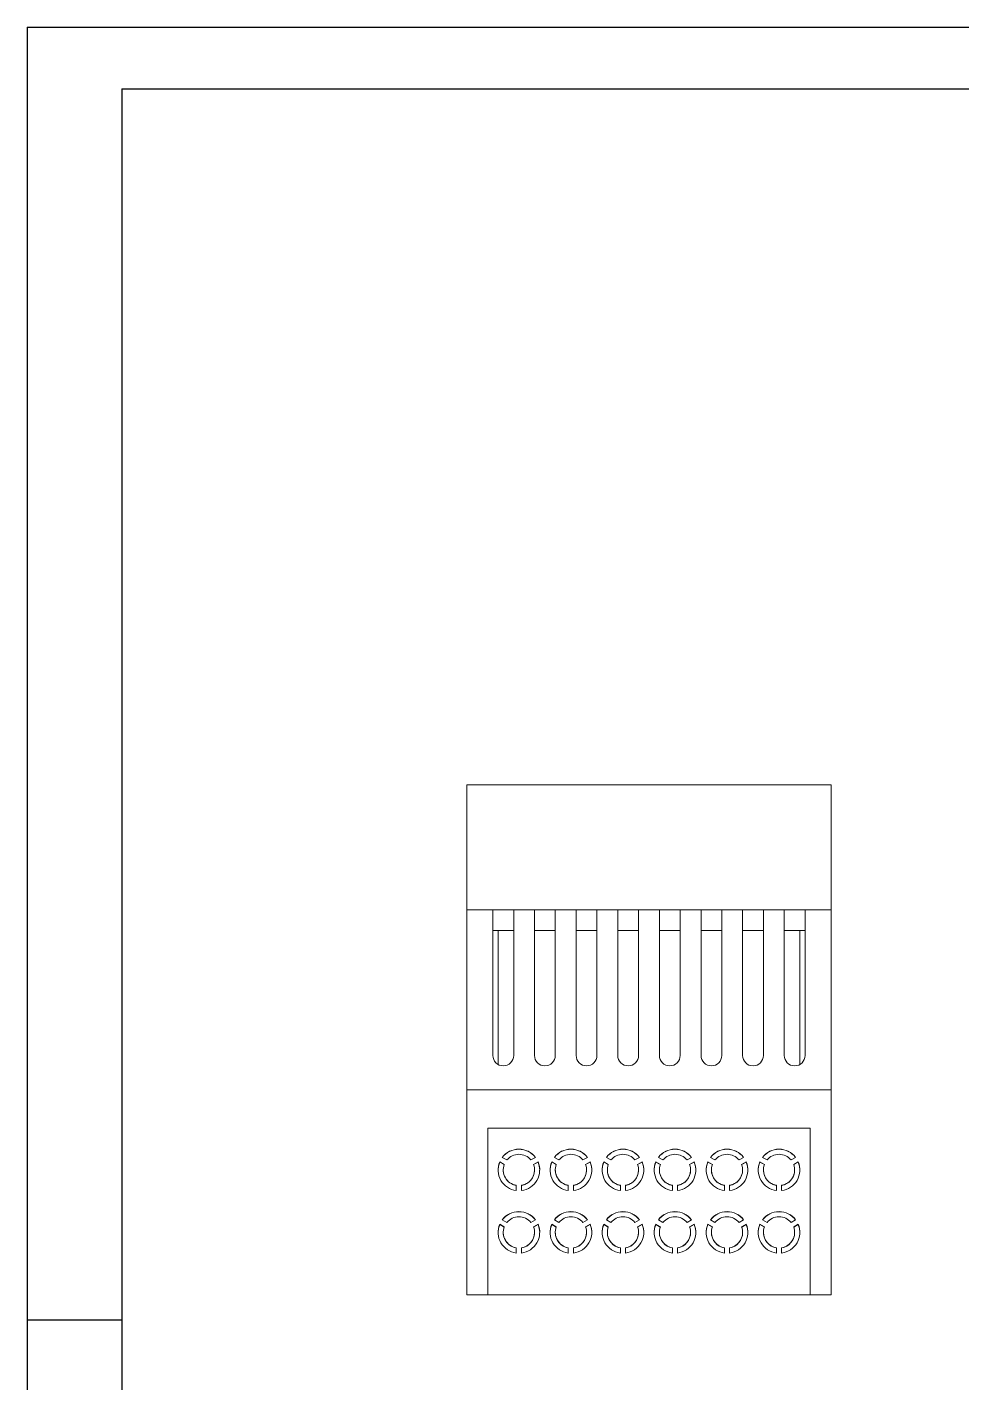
# Model space of a CAD drawing. Header units: inches. Extents: x 2944 to 3646, y 1129 to 1377.
# Drawn here: x 2944 to 3033.8, y 1247 to 1377.2 of the extents above; entities that cross this region are included whole.
import ezdxf

# ---------------------------------------------------------------- set-up
doc = ezdxf.new("R2010")
doc.units = ezdxf.units.IN
doc.header["$LTSCALE"] = 15

msp = doc.modelspace()

# ---------------------------------------------------------------- linework, layer by layer
for p, q in [((2943.956, 1377.248), (3295.379, 1377.248)), ((2943.956, 1377.248), (2943.956, 1128.767)), ((2953.049, 1371.331), (3289.462, 1371.331)), ((2953.049, 1371.331), (2953.049, 1134.683)), ((2953.049, 1253.007), (2943.956, 1253.007))]:
    msp.add_line(p, q)
at = {"color": 7, "linetype": 'Continuous', "lineweight": 15}
for p, q in [((2986.213, 1304.436), (3021.213, 1304.436)), ((2986.213, 1292.436), (2986.213, 1304.436)), ((3021.213, 1304.436), (3021.213, 1292.436)), ((2986.213, 1292.436), (2988.713, 1292.436)), ((2986.213, 1275.136), (2986.213, 1292.436)), ((2988.713, 1278.436), (2988.713, 1292.436)), ((2990.713, 1292.436), (2988.713, 1292.436)), ((2990.713, 1292.436), (2990.713, 1278.436)), ((2990.713, 1292.436), (2992.713, 1292.436)), ((2992.713, 1278.436), (2992.713, 1292.436)), ((2994.713, 1292.436), (2992.713, 1292.436)), ((2994.713, 1292.436), (2994.713, 1278.436)), ((2994.713, 1292.436), (2996.713, 1292.436)), ((2996.713, 1278.436), (2996.713, 1292.436)), ((2998.713, 1292.436), (2996.713, 1292.436)), ((2998.713, 1292.436), (2998.713, 1278.436)), ((2998.713, 1292.436), (3000.713, 1292.436)), ((3000.713, 1278.436), (3000.713, 1292.436)), ((3002.713, 1292.436), (3000.713, 1292.436)), ((3002.713, 1292.436), (3002.713, 1278.436)), ((3002.713, 1292.436), (3004.713, 1292.436)), ((3004.713, 1278.436), (3004.713, 1292.436)), ((3006.713, 1292.436), (3004.713, 1292.436)), ((3006.713, 1292.436), (3006.713, 1278.436)), ((3006.713, 1292.436), (3008.713, 1292.436)), ((3008.713, 1278.436), (3008.713, 1292.436)), ((3010.713, 1292.436), (3008.713, 1292.436)), ((3010.713, 1292.436), (3010.713, 1278.436)), ((3010.713, 1292.436), (3012.713, 1292.436)), ((3012.713, 1278.436), (3012.713, 1292.436)), ((3014.713, 1292.436), (3012.713, 1292.436)), ((3014.713, 1292.436), (3014.713, 1278.436)), ((3014.713, 1292.436), (3016.713, 1292.436)), ((3016.713, 1278.436), (3016.713, 1292.436)), ((3018.713, 1292.436), (3016.713, 1292.436)), ((3018.713, 1292.436), (3018.713, 1278.436)), ((3018.713, 1292.436), (3021.213, 1292.436)), ((3021.213, 1292.436), (3021.213, 1275.136)), ((2990.713, 1290.436), (2988.713, 1290.436)), ((2989.213, 1277.57), (2989.213, 1290.436)), ((2994.713, 1290.436), (2992.713, 1290.436)), ((2998.713, 1290.436), (2996.713, 1290.436)), ((3002.713, 1290.436), (3000.713, 1290.436)), ((3006.713, 1290.436), (3004.713, 1290.436)), ((3010.713, 1290.436), (3008.713, 1290.436)), ((3014.713, 1290.436), (3012.713, 1290.436)), ((3018.713, 1290.436), (3016.713, 1290.436)), ((3018.213, 1277.57), (3018.213, 1290.436)), ((2986.213, 1255.436), (2986.213, 1275.136)), ((2986.213, 1275.136), (3021.213, 1275.136)), ((3021.213, 1275.136), (3021.213, 1255.436)), ((3019.213, 1271.436), (2988.213, 1271.436)), ((2988.213, 1271.436), (2988.213, 1255.436)), ((3019.213, 1271.434), (2988.213, 1271.434)), ((3019.213, 1255.436), (3019.213, 1271.436)), ((2989.807, 1267.959), (2989.369, 1268.211)), ((2989.369, 1268.198), (2989.369, 1268.211)), ((2989.369, 1268.198), (2989.802, 1267.947)), ((2989.619, 1268.644), (2990.057, 1268.392)), ((2992.368, 1268.392), (2992.806, 1268.644)), ((2993.056, 1268.211), (2992.618, 1267.959)), ((2992.623, 1267.947), (2993.056, 1268.198)), ((2993.056, 1268.198), (2993.056, 1268.211)), ((2994.807, 1267.959), (2994.369, 1268.211)), ((2994.369, 1268.198), (2994.369, 1268.211)), ((2994.369, 1268.198), (2994.802, 1267.947)), ((2994.619, 1268.644), (2995.057, 1268.392)), ((2997.368, 1268.392), (2997.806, 1268.644)), ((2998.056, 1268.211), (2997.618, 1267.959)), ((2997.623, 1267.947), (2998.056, 1268.198)), ((2998.056, 1268.198), (2998.056, 1268.211)), ((2999.807, 1267.959), (2999.369, 1268.211)), ((2999.369, 1268.198), (2999.369, 1268.211)), ((2999.369, 1268.198), (2999.802, 1267.947)), ((2999.619, 1268.644), (3000.057, 1268.392)), ((3002.368, 1268.392), (3002.806, 1268.644)), ((3003.056, 1268.211), (3002.618, 1267.959)), ((3002.623, 1267.947), (3003.056, 1268.198)), ((3003.056, 1268.198), (3003.056, 1268.211)), ((3004.369, 1268.211), (3004.807, 1267.959)), ((3004.369, 1268.198), (3004.369, 1268.211)), ((3004.802, 1267.947), (3004.369, 1268.198)), ((3005.057, 1268.392), (3004.619, 1268.644)), ((3007.806, 1268.644), (3007.368, 1268.392)), ((3007.618, 1267.959), (3008.056, 1268.211)), ((3008.056, 1268.198), (3007.623, 1267.947)), ((3008.056, 1268.198), (3008.056, 1268.211)), ((3009.369, 1268.211), (3009.807, 1267.959)), ((3009.369, 1268.198), (3009.369, 1268.211)), ((3009.802, 1267.947), (3009.369, 1268.198)), ((3010.057, 1268.392), (3009.619, 1268.644)), ((3012.806, 1268.644), (3012.368, 1268.392)), ((3012.618, 1267.959), (3013.056, 1268.211)), ((3013.056, 1268.198), (3012.623, 1267.947)), ((3013.056, 1268.198), (3013.056, 1268.211)), ((3014.369, 1268.211), (3014.807, 1267.959)), ((3014.369, 1268.198), (3014.369, 1268.211)), ((3014.802, 1267.947), (3014.369, 1268.198)), ((3015.057, 1268.392), (3014.619, 1268.644)), ((3017.806, 1268.644), (3017.368, 1268.392)), ((3017.618, 1267.959), (3018.056, 1268.211)), ((3018.056, 1268.198), (3017.623, 1267.947)), ((3018.056, 1268.198), (3018.056, 1268.211)), ((2989.713, 1267.436), (2989.713, 1267.422)), ((2992.713, 1267.422), (2992.713, 1267.436)), ((2994.713, 1267.436), (2994.713, 1267.422)), ((2997.713, 1267.422), (2997.713, 1267.436)), ((2999.713, 1267.436), (2999.713, 1267.422)), ((3002.713, 1267.422), (3002.713, 1267.436)), ((3004.713, 1267.436), (3004.713, 1267.422)), ((3007.713, 1267.422), (3007.713, 1267.436)), ((3009.713, 1267.436), (3009.713, 1267.422)), ((3012.713, 1267.422), (3012.713, 1267.436)), ((3014.713, 1267.436), (3014.713, 1267.422)), ((3017.713, 1267.422), (3017.713, 1267.436)), ((2990.963, 1265.451), (2990.963, 1265.957)), ((2991.463, 1265.957), (2991.463, 1265.451)), ((2995.963, 1265.451), (2995.963, 1265.957)), ((2996.463, 1265.957), (2996.463, 1265.451)), ((3000.963, 1265.451), (3000.963, 1265.957)), ((3001.463, 1265.957), (3001.463, 1265.451)), ((3005.963, 1265.957), (3005.963, 1265.451)), ((3006.463, 1265.451), (3006.463, 1265.957)), ((3010.963, 1265.957), (3010.963, 1265.451)), ((3011.463, 1265.451), (3011.463, 1265.957)), ((3015.963, 1265.957), (3015.963, 1265.451)), ((3016.463, 1265.451), (3016.463, 1265.957)), ((2989.619, 1262.645), (2990.057, 1262.392)), ((2992.368, 1262.392), (2992.806, 1262.645)), ((2994.619, 1262.645), (2995.057, 1262.392)), ((2997.368, 1262.392), (2997.806, 1262.645)), ((2999.619, 1262.645), (3000.057, 1262.392)), ((3002.368, 1262.392), (3002.806, 1262.645)), ((3005.057, 1262.392), (3004.619, 1262.645)), ((3007.806, 1262.645), (3007.368, 1262.392)), ((3010.057, 1262.392), (3009.619, 1262.645)), ((3012.806, 1262.645), (3012.368, 1262.392)), ((3015.057, 1262.392), (3014.619, 1262.645)), ((3017.806, 1262.645), (3017.368, 1262.392)), ((2989.807, 1261.959), (2989.369, 1262.212)), ((2989.369, 1262.198), (2989.369, 1262.212)), ((2989.369, 1262.198), (2989.802, 1261.948)), ((2989.713, 1261.436), (2989.713, 1261.422)), ((2993.056, 1262.212), (2992.618, 1261.959)), ((2992.623, 1261.948), (2993.056, 1262.198)), ((2992.713, 1261.422), (2992.713, 1261.436)), ((2993.056, 1262.198), (2993.056, 1262.212)), ((2994.807, 1261.959), (2994.369, 1262.212)), ((2994.369, 1262.198), (2994.369, 1262.212)), ((2994.369, 1262.198), (2994.802, 1261.948)), ((2994.713, 1261.436), (2994.713, 1261.422)), ((2998.056, 1262.212), (2997.618, 1261.959)), ((2997.623, 1261.948), (2998.056, 1262.198)), ((2997.713, 1261.422), (2997.713, 1261.436)), ((2998.056, 1262.198), (2998.056, 1262.212)), ((2999.807, 1261.959), (2999.369, 1262.212)), ((2999.369, 1262.198), (2999.369, 1262.212)), ((2999.369, 1262.198), (2999.802, 1261.948)), ((2999.713, 1261.436), (2999.713, 1261.422)), ((3003.056, 1262.212), (3002.618, 1261.959)), ((3002.623, 1261.948), (3003.056, 1262.198)), ((3002.713, 1261.422), (3002.713, 1261.436)), ((3003.056, 1262.198), (3003.056, 1262.212)), ((3004.369, 1262.212), (3004.807, 1261.959)), ((3004.369, 1262.198), (3004.369, 1262.212)), ((3004.802, 1261.948), (3004.369, 1262.198)), ((3004.713, 1261.436), (3004.713, 1261.422)), ((3007.618, 1261.959), (3008.056, 1262.212)), ((3008.056, 1262.198), (3007.623, 1261.948)), ((3007.713, 1261.422), (3007.713, 1261.436)), ((3008.056, 1262.198), (3008.056, 1262.212)), ((3009.369, 1262.212), (3009.807, 1261.959)), ((3009.369, 1262.198), (3009.369, 1262.212)), ((3009.802, 1261.948), (3009.369, 1262.198)), ((3009.713, 1261.436), (3009.713, 1261.422)), ((3012.618, 1261.959), (3013.056, 1262.212)), ((3013.056, 1262.198), (3012.623, 1261.948)), ((3012.713, 1261.422), (3012.713, 1261.436)), ((3013.056, 1262.198), (3013.056, 1262.212)), ((3014.369, 1262.212), (3014.807, 1261.959)), ((3014.369, 1262.198), (3014.369, 1262.212)), ((3014.802, 1261.948), (3014.369, 1262.198)), ((3014.713, 1261.436), (3014.713, 1261.422)), ((3017.618, 1261.959), (3018.056, 1262.212)), ((3018.056, 1262.198), (3017.623, 1261.948)), ((3017.713, 1261.422), (3017.713, 1261.436)), ((3018.056, 1262.198), (3018.056, 1262.212)), ((2990.963, 1259.452), (2990.963, 1259.957)), ((2991.463, 1259.957), (2991.463, 1259.452)), ((2995.963, 1259.452), (2995.963, 1259.957)), ((2996.463, 1259.957), (2996.463, 1259.452)), ((3000.963, 1259.452), (3000.963, 1259.957)), ((3001.463, 1259.957), (3001.463, 1259.452)), ((3005.963, 1259.957), (3005.963, 1259.452)), ((3006.463, 1259.452), (3006.463, 1259.957)), ((3010.963, 1259.957), (3010.963, 1259.452)), ((3011.463, 1259.452), (3011.463, 1259.957)), ((3015.963, 1259.957), (3015.963, 1259.452)), ((3016.463, 1259.452), (3016.463, 1259.957)), ((2988.213, 1255.436), (2986.213, 1255.436)), ((2988.213, 1255.436), (3019.213, 1255.436)), ((3021.213, 1255.436), (3019.213, 1255.436))]:
    msp.add_line(p, q, dxfattribs=at)
at = {"color": 7, "linetype": 'Continuous', "lineweight": 15, "flags": 128}
for points in [[(2989.213, 1267.422), (2989.25, 1267.806), (2989.369, 1268.198)], [(2993.056, 1268.198), (2993.175, 1267.806), (2993.213, 1267.422)], [(2994.213, 1267.422), (2994.25, 1267.806), (2994.369, 1268.198)], [(2998.056, 1268.198), (2998.175, 1267.806), (2998.213, 1267.422)], [(2999.213, 1267.422), (2999.25, 1267.806), (2999.369, 1268.198)], [(3003.056, 1268.198), (3003.175, 1267.806), (3003.213, 1267.422)], [(3004.369, 1268.198), (3004.25, 1267.806), (3004.213, 1267.422)], [(3008.213, 1267.422), (3008.175, 1267.806), (3008.056, 1268.198)], [(3009.369, 1268.198), (3009.25, 1267.806), (3009.213, 1267.422)], [(3013.213, 1267.422), (3013.175, 1267.806), (3013.056, 1268.198)], [(3014.369, 1268.198), (3014.25, 1267.806), (3014.213, 1267.422)], [(3018.213, 1267.422), (3018.175, 1267.806), (3018.056, 1268.198)], [(2989.213, 1261.422), (2989.25, 1261.807), (2989.369, 1262.198)], [(2993.056, 1262.198), (2993.175, 1261.807), (2993.213, 1261.422)], [(2994.213, 1261.422), (2994.25, 1261.807), (2994.369, 1262.198)], [(2998.056, 1262.198), (2998.175, 1261.807), (2998.213, 1261.422)], [(2999.213, 1261.422), (2999.25, 1261.807), (2999.369, 1262.198)], [(3003.056, 1262.198), (3003.175, 1261.807), (3003.213, 1261.422)], [(3004.369, 1262.198), (3004.25, 1261.807), (3004.213, 1261.422)], [(3008.213, 1261.422), (3008.175, 1261.807), (3008.056, 1262.198)], [(3009.369, 1262.198), (3009.25, 1261.807), (3009.213, 1261.422)], [(3013.213, 1261.422), (3013.175, 1261.807), (3013.056, 1262.198)], [(3014.369, 1262.198), (3014.25, 1261.807), (3014.213, 1261.422)], [(3018.213, 1261.422), (3018.175, 1261.807), (3018.056, 1262.198)]]:
    msp.add_lwpolyline(points, dxfattribs=at)
at = {"color": 7, "linetype": 'Continuous', "lineweight": 15}
for centre, radius, start, end in [((2989.713, 1278.436), 1, 180, 0), ((2993.713, 1278.436), 1, 180, 0), ((2997.713, 1278.436), 1, 180, 0), ((3001.713, 1278.436), 1, 180, 0), ((3005.713, 1278.436), 1, 180, 0), ((3009.713, 1278.436), 1, 180, 0), ((3013.713, 1278.436), 1, 180, 0), ((3017.713, 1278.436), 1, 180, 0), ((2991.213, 1267.436), 2, 37.18194, 142.81806), ((2991.213, 1267.422), 2, 37.18194, 142.81806), ((2991.213, 1267.436), 1.5, 39.5953, 140.4047), ((2996.213, 1267.436), 2, 37.18195, 142.81805), ((2996.213, 1267.422), 2, 37.18195, 142.81805), ((2996.213, 1267.436), 1.5, 39.59527, 140.40473), ((3001.213, 1267.436), 2, 37.18194, 142.81806), ((3001.213, 1267.422), 2, 37.18194, 142.81806), ((3001.213, 1267.436), 1.5, 39.59529, 140.40471), ((3006.213, 1267.436), 2, 37.18194, 142.81806), ((3006.213, 1267.422), 2, 37.18194, 142.81806), ((3006.213, 1267.436), 1.5, 39.59529, 140.40471), ((3011.213, 1267.436), 2, 37.18195, 142.81805), ((3011.213, 1267.422), 2, 37.18195, 142.81805), ((3011.213, 1267.436), 1.5, 39.59527, 140.40473), ((3016.213, 1267.436), 2, 37.18194, 142.81806), ((3016.213, 1267.422), 2, 37.18194, 142.81806), ((3016.213, 1267.436), 1.5, 39.5953, 140.4047), ((2991.212, 1267.436), 2, 157.1809, 262.82053), ((2991.212, 1267.436), 1.5, 159.5942, 260.40725), ((2991.213, 1267.436), 2, 277.17942, 22.81914), ((2991.213, 1267.436), 1.5, 279.59277, 20.40582), ((2996.212, 1267.436), 2, 157.1809, 262.82053), ((2996.212, 1267.436), 1.5, 159.5942, 260.40725), ((2996.213, 1267.436), 2, 277.17942, 22.81916), ((2996.213, 1267.436), 1.5, 279.59276, 20.40581), ((3001.212, 1267.436), 2, 157.18092, 262.82052), ((3001.212, 1267.436), 1.5, 159.5942, 260.40724), ((3001.213, 1267.436), 2, 277.17941, 22.81916), ((3001.213, 1267.436), 1.5, 279.59276, 20.4058), ((3006.212, 1267.436), 2, 157.18084, 262.82059), ((3006.212, 1267.436), 1.5, 159.5942, 260.40724), ((3006.213, 1267.436), 2, 277.17948, 22.81908), ((3006.213, 1267.436), 1.5, 279.59276, 20.4058), ((3011.212, 1267.436), 2, 157.18084, 262.82058), ((3011.212, 1267.436), 1.5, 159.59419, 260.40724), ((3011.213, 1267.436), 2, 277.17947, 22.8191), ((3011.213, 1267.436), 1.5, 279.59275, 20.4058), ((3016.212, 1267.436), 2, 157.18086, 262.82058), ((3016.212, 1267.436), 1.5, 159.59418, 260.40723), ((3016.213, 1267.436), 2, 277.17947, 22.8191), ((3016.213, 1267.436), 1.5, 279.59275, 20.4058), ((2991.212, 1267.422), 1.5, 180.00076, 260.40682), ((2991.213, 1267.422), 1.5, 279.59298, 359.99947), ((2996.212, 1267.422), 1.5, 180.00067, 260.40687), ((2996.213, 1267.422), 1.5, 279.5929, 359.99956), ((3001.212, 1267.422), 1.5, 180.00075, 260.40682), ((3001.213, 1267.422), 1.5, 279.59292, 359.99953), ((3006.212, 1267.422), 1.5, 180.00047, 260.40708), ((3006.213, 1267.422), 1.5, 279.59318, 359.99925), ((3011.212, 1267.422), 1.5, 180.00044, 260.4071), ((3011.213, 1267.422), 1.5, 279.59313, 359.99933), ((3016.212, 1267.422), 1.5, 180.00053, 260.40702), ((3016.213, 1267.422), 1.5, 279.59318, 359.99924), ((2991.213, 1261.436), 2, 37.18194, 142.81806), ((2991.213, 1261.422), 2, 37.18194, 142.81806), ((2991.213, 1261.436), 1.5, 39.59521, 140.40479), ((2996.213, 1261.436), 2, 37.18195, 142.81805), ((2996.213, 1261.422), 2, 37.18195, 142.81805), ((2996.213, 1261.436), 1.5, 39.59518, 140.40482), ((3001.213, 1261.436), 2, 37.18194, 142.81806), ((3001.213, 1261.422), 2, 37.18194, 142.81806), ((3001.213, 1261.436), 1.5, 39.5952, 140.4048), ((3006.213, 1261.436), 2, 37.18194, 142.81806), ((3006.213, 1261.422), 2, 37.18194, 142.81806), ((3006.213, 1261.436), 1.5, 39.5952, 140.4048), ((3011.213, 1261.436), 2, 37.18195, 142.81805), ((3011.213, 1261.422), 2, 37.18195, 142.81805), ((3011.213, 1261.436), 1.5, 39.59518, 140.40482), ((3016.213, 1261.436), 2, 37.18194, 142.81806), ((3016.213, 1261.422), 2, 37.18194, 142.81806), ((3016.213, 1261.436), 1.5, 39.59521, 140.40479), ((2991.212, 1261.436), 2, 157.18091, 262.82051), ((2991.212, 1261.436), 1.5, 159.59416, 260.40729), ((2991.212, 1261.422), 1.5, 180.00069, 260.4069), ((2991.213, 1261.436), 2, 277.17943, 22.81915), ((2991.213, 1261.436), 1.5, 279.59273, 20.40586), ((2991.213, 1261.422), 1.5, 279.593, 359.99946), ((2996.212, 1261.436), 2, 157.18091, 262.82051), ((2996.212, 1261.436), 1.5, 159.59416, 260.40729), ((2996.212, 1261.422), 1.5, 180.0006, 260.40694), ((2996.213, 1261.436), 2, 277.17943, 22.81917), ((2996.213, 1261.436), 1.5, 279.59272, 20.40585), ((2996.213, 1261.422), 1.5, 279.59291, 359.99955), ((3001.212, 1261.436), 2, 157.18092, 262.8205), ((3001.212, 1261.436), 1.5, 159.59416, 260.40728), ((3001.212, 1261.422), 1.5, 180.00067, 260.40689), ((3001.213, 1261.436), 2, 277.17942, 22.81917), ((3001.213, 1261.436), 1.5, 279.59272, 20.40584), ((3001.213, 1261.422), 1.5, 279.59293, 359.99952), ((3006.212, 1261.436), 2, 157.18083, 262.82058), ((3006.212, 1261.436), 1.5, 159.59416, 260.40728), ((3006.212, 1261.422), 1.5, 180.00048, 260.40707), ((3006.213, 1261.436), 2, 277.1795, 22.81908), ((3006.213, 1261.436), 1.5, 279.59272, 20.40584), ((3006.213, 1261.422), 1.5, 279.59311, 359.99933), ((3011.212, 1261.436), 2, 157.18083, 262.82057), ((3011.212, 1261.436), 1.5, 159.59415, 260.40728), ((3011.212, 1261.422), 1.5, 180.00045, 260.40709), ((3011.213, 1261.436), 2, 277.17949, 22.81909), ((3011.213, 1261.436), 1.5, 279.59271, 20.40584), ((3011.213, 1261.422), 1.5, 279.59306, 359.9994), ((3016.212, 1261.436), 2, 157.18085, 262.82057), ((3016.212, 1261.436), 1.5, 159.59414, 260.40727), ((3016.212, 1261.422), 1.5, 180.00054, 260.407), ((3016.213, 1261.436), 2, 277.17949, 22.81909), ((3016.213, 1261.436), 1.5, 279.59271, 20.40584), ((3016.213, 1261.422), 1.5, 279.5931, 359.99931)]:
    msp.add_arc(centre, radius, start, end, dxfattribs=at)

doc.saveas('drawing.dxf')
